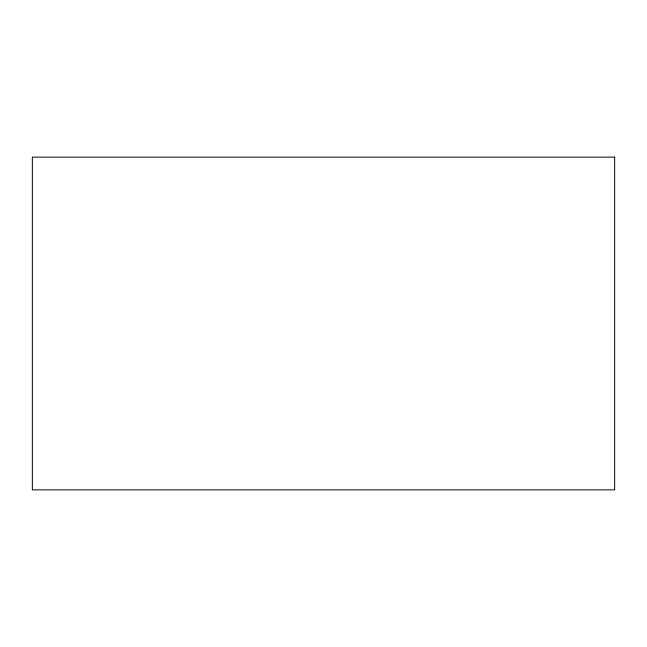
<?xml version="1.0" encoding="UTF-8"?>
<svg xmlns="http://www.w3.org/2000/svg" width="647" height="647" viewBox="0 0 647 647"><rect width="100%" height="100%" fill="white"/><g stroke="black" fill="none" stroke-linecap="round" stroke-linejoin="round"><path stroke-width="0.97" d="M614.65 157.132L32.35 157.132L32.35 489.868L614.65 489.868L614.65 157.132"/></g></svg>
